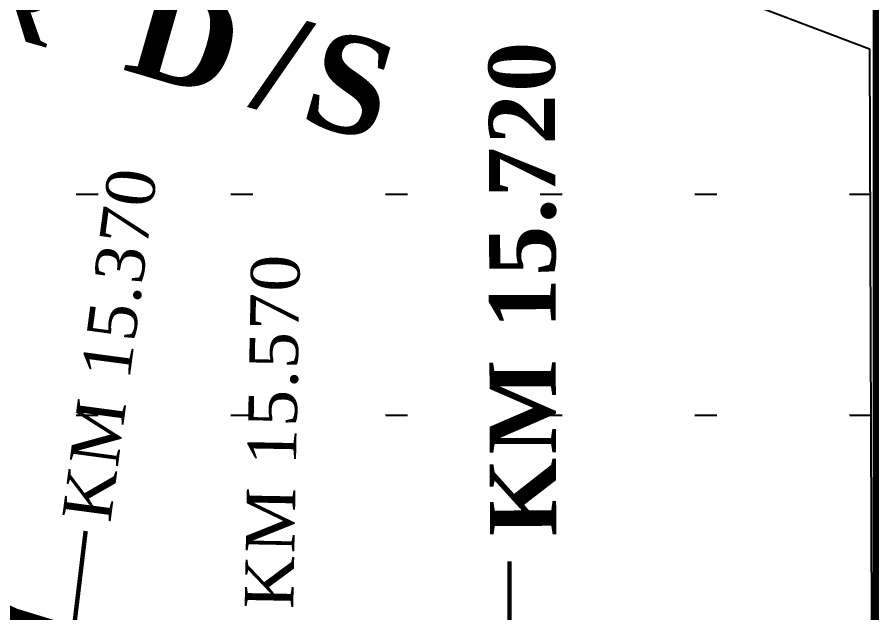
# Model space of a CAD drawing. Header units: inches. Extents: x -8940 to 26362, y -28010 to 990.
# Drawn here: x 4437.88 to 4453.12, y -7378.52 to -7367.95 of the extents above; entities that cross this region are included whole.
import ezdxf

# ---------------------------------------------------------------- set-up
doc = ezdxf.new("R2010")
doc.units = ezdxf.units.IN
doc.header["$MEASUREMENT"] = 0
doc.layers.add('Text', color=7, linetype='Continuous')
doc.styles.add('Text', font='times.ttf', dxfattribs={"height": 240})

msp = doc.modelspace()

# ---------------------------------------------------------------- hatches: boundary and pattern name
at = {"layer": 'Text', "lineweight": 25}
h = msp.add_hatch(dxfattribs=at)
h.set_pattern_fill('ACAD_ISO07W100', color=0, scale=0.784833, style=0)
h.set_pattern_definition([(0, (-582.442, -27753.198), (0, 3.9241642), [0.3924164, -2.35449854])])
h.paths.add_polyline_path([(4453.012436, -7368.509246), (4432.544063, -7360.765981), (4417.35118, -7356.454306), (4399.865945, -7352.632595), (4389.807755, -7348.417064), (4382.319111, -7347.246699), (4375.943644, -7343.680138), (4368.217405, -7333.076598), (4361.929936, -7322.334389), (4357.719224, -7314.672477), (4356.412451, -7309.03143), (4355.412858, -7306.651874), (4313.200953, -7306.651874), (4313.200953, -7400.608297), (4453.122434, -7400.608297)])
h.paths.add_polyline_path([(4387.774257, -7337.654416), (4394.795484, -7337.654416), (4394.795484, -7334.638043), (4387.774257, -7334.638043)], flags=25)

# ---------------------------------------------------------------- linework, layer by layer
at = {"layer": 'Text', "const_width": 0.117725}
msp.add_lwpolyline([(4313.200953, -7306.651874), (4453.122434, -7306.651874), (4453.122434, -7400.608297), (4313.200953, -7400.608297)], close=True, dxfattribs=at)
at = {"layer": 'Text'}
msp.add_lwpolyline([(4389.807755, -7348.417064), (4399.865945, -7352.632595), (4417.35118, -7356.454306), (4432.544063, -7360.765981), (4453.012436, -7368.509246), (4453.122434, -7400.608297), (4453.122434, -7400.608297), (4453.122434, -7366.508718), (4445.271976, -7363.354465), (4446.882342, -7362.951401), (4447.771124, -7362.685157), (4448.101117, -7362.121237), (4447.621527, -7361.498152), (4446.165157, -7360.309299), (4444.977182, -7359.686214), (4441.787249, -7358.310619), (4437.928529, -7356.252774), (4434.333804, -7354.045167), (4429.124313, -7351.014792), (4425.155596, -7348.021395)], dxfattribs=at)
at = {"layer": 'Text', "color": 1, "const_width": 0.392416}
msp.add_lwpolyline([(4422.273656, -7375.814318), (4424.263971, -7376.133726), (4426.281972, -7376.147123), (4428.248731, -7376.385633), (4430.673081, -7376.526151), (4432.019453, -7376.738776), (4434.113809, -7377.297149), (4436.062718, -7377.816745), (4437.809732, -7378.630219), (4439.591695, -7379.175649), (4442.386797, -7380.031186), (4443.313151, -7380.314728), (4444.545991, -7380.362654), (4445.038781, -7380.517963), (4446.398353, -7382.00819)], dxfattribs=at)
at = {"layer": 'Text', "color": 0, "lineweight": 25, "const_width": 0.078483}
for points in [[(4438.774764, -7379.691554), (4439.092579, -7377.066091)], [(4446.617165, -7381.719134), (4446.617165, -7377.602221)]]:
    msp.add_lwpolyline(points, dxfattribs=at)

# ---------------------------------------------------------------- texts
at = {"layer": 'Text', "attachment_point": 1, "style": 'Text'}
for s, insert, char_height, rotation in [('{\\fTimes New Roman|b1|i0|c0|p18;\\H1.049x;\\T1.25;PADMA RIVER \\H0.9533x; \\H1.538x;D/S}', (4423.793883, -7362.489775), 1.12231097, 343.9449483), ('{\\fTimes New Roman|b1|i0|c0|p18;\\T1.05;KM 15.720}', (4446.270934, -7377.156059), 1.17724927, 90.161249), ('{\\T1.05;KM 15.370}', (4438.67517, -7376.815796), 0.86331613, 82.4023661), ('{\\T1.05;KM 15.570}', (4441.915059, -7378.436366), 0.86331613, 88.9238564)]:
    msp.add_mtext(s, dxfattribs=dict(at, insert=insert, char_height=char_height, rotation=rotation))

doc.saveas('drawing.dxf')
